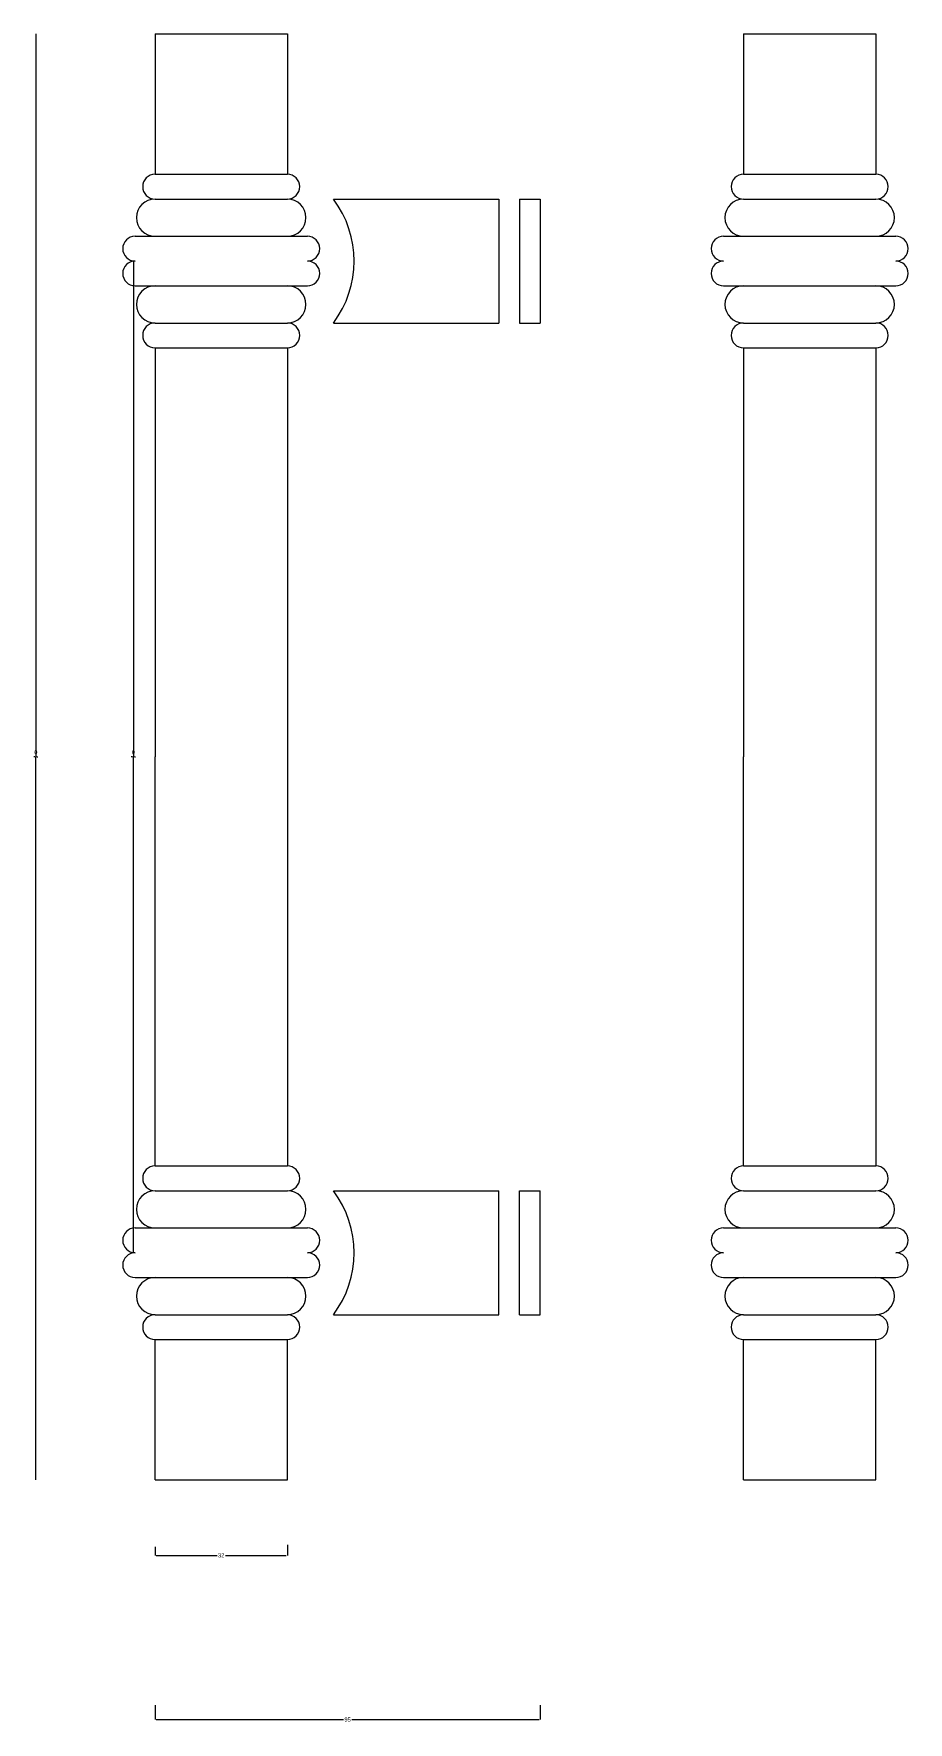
# Model space of a CAD drawing. Header units: metres. Extents: x 645 to 856, y 1863 to 2272.
import ezdxf

# ---------------------------------------------------------------- set-up
doc = ezdxf.new("R2010")
doc.units = ezdxf.units.M
for name, color, linetype in [('3', 3, 'Continuous'), ('7', 7, 'Continuous'), ('DIM', 3, 'Continuous')]:
    doc.layers.add(name, color=color, linetype=linetype)
doc.dimstyles.get("Standard").update_dxf_attribs({"dimtxt": 2.5, "dimasz": 2.5, "dimexe": 1.25, "dimexo": 0.625, "dimtad": 1, "dimcen": 2.5, "dimazin": 3, "dimtfac": 1, "dimtmove": 0, "dimatfit": 3})

# ---------------------------------------------------------------- blocks, each defined once
blk = doc.blocks.new('*D1')
for p, q in [((645.32, 2271.58), (645.32, 2096.58)), ((645.07, 2096.58), (644.82, 2096.58)), ((645.32, 1921.58), (645.32, 2096.58)), ((645.32, 2096.58), (645.32, 2096.58)), ((645.57, 2096.58), (645.82, 2096.58))]:
    blk.add_line(p, q)
at = {"layer": 'Defpoints'}
for p in [(645.32, 2271.58), (645.32, 2096.58), (645.32, 1921.58)]:
    blk.add_point(p, dxfattribs=at)
at = {"layer": 'DIM', "insert": (645.32, 2097.705), "char_height": 1, "attachment_point": 5}
blk.add_mtext('0', dxfattribs=at)
blk = doc.blocks.new('*D2')
for p, q in [((674.16, 1867.05), (674.16, 1863.61)), ((674.41, 1863.61), (719.73, 1863.61)), ((721.73, 1863.61), (767.05, 1863.61)), ((767.3, 1867.05), (767.3, 1863.61))]:
    blk.add_line(p, q)
at = {"layer": 'Defpoints'}
for p in [(674.16, 1867.05), (674.16, 1863.61), (767.3, 1867.05)]:
    blk.add_point(p, dxfattribs=at)
at = {"layer": 'DIM', "insert": (720.73, 1863.61), "char_height": 1, "attachment_point": 5}
blk.add_mtext('95', dxfattribs=at)
blk = doc.blocks.new('*D3')
for p, q in [((674.16, 1905.44), (674.16, 1903.33)), ((706.16, 1905.91), (706.16, 1903.33)), ((674.41, 1903.33), (689.16, 1903.33)), ((691.16, 1903.33), (705.91, 1903.33))]:
    blk.add_line(p, q)
at = {"layer": 'Defpoints'}
for p in [(674.16, 1905.44), (706.16, 1905.91), (674.16, 1903.33)]:
    blk.add_point(p, dxfattribs=at)
at = {"layer": 'DIM', "insert": (690.16, 1903.33), "char_height": 1, "attachment_point": 5}
blk.add_mtext('32', dxfattribs=at)
blk = doc.blocks.new('*D4')
for p, q in [((668.91, 2216.58), (668.91, 2096.58)), ((668.66, 2096.58), (668.41, 2096.58)), ((668.91, 1976.58), (668.91, 2096.58)), ((668.91, 2096.58), (668.91, 2096.58)), ((669.16, 2096.58), (669.41, 2096.58))]:
    blk.add_line(p, q)
at = {"layer": 'Defpoints'}
for p in [(668.91, 2216.58), (668.91, 2096.58), (668.91, 1976.58)]:
    blk.add_point(p, dxfattribs=at)
at = {"layer": 'DIM', "insert": (668.91, 2097.705), "char_height": 1, "attachment_point": 5}
blk.add_mtext('0', dxfattribs=at)

msp = doc.modelspace()

# ---------------------------------------------------------------- linework, layer by layer
at = {"layer": '3'}
for p, q in [((674.16, 2237.58), (706.16, 2237.58)), ((816.51, 2237.58), (848.51, 2237.58)), ((674.16, 2231.58), (706.16, 2231.58)), ((816.51, 2231.58), (848.51, 2231.58)), ((669.33, 2222.58), (710.99, 2222.58)), ((811.68, 2222.58), (853.34, 2222.58)), ((669.33, 2210.58), (710.99, 2210.58)), ((811.68, 2210.58), (853.34, 2210.58)), ((674.16, 2201.58), (706.16, 2201.58)), ((816.51, 2201.58), (848.51, 2201.58)), ((674.16, 2195.58), (706.16, 2195.58)), ((816.51, 2195.58), (848.51, 2195.58)), ((674.16, 1997.58), (706.16, 1997.58)), ((816.51, 1997.58), (848.51, 1997.58)), ((674.16, 1991.58), (706.16, 1991.58)), ((816.51, 1991.58), (848.51, 1991.58)), ((669.33, 1982.58), (710.99, 1982.58)), ((811.68, 1982.58), (853.34, 1982.58)), ((669.33, 1970.58), (710.99, 1970.58)), ((811.68, 1970.58), (853.34, 1970.58)), ((674.16, 1961.58), (706.16, 1961.58)), ((816.51, 1961.58), (848.51, 1961.58)), ((674.16, 1955.58), (706.16, 1955.58)), ((816.51, 1955.58), (848.51, 1955.58))]:
    msp.add_line(p, q, dxfattribs=at)
at = {"layer": '7'}
for p, q in [((674.16, 2271.58), (706.16, 2271.58)), ((674.16, 2271.58), (674.16, 2237.58)), ((706.16, 2271.58), (706.16, 2237.58)), ((816.51, 2271.58), (816.51, 2237.58)), ((816.51, 2271.58), (848.51, 2271.58)), ((848.51, 2271.58), (848.51, 2237.58)), ((717.3, 2231.58), (757.3, 2231.58)), ((757.3, 2231.58), (757.3, 2201.58)), ((762.3, 2231.58), (762.3, 2201.58)), ((762.3, 2231.58), (767.3, 2231.58)), ((767.3, 2231.58), (767.3, 2201.58)), ((717.3, 2201.58), (757.3, 2201.58)), ((762.3, 2201.58), (767.3, 2201.58)), ((674.16, 2195.58), (674.16, 2096.58)), ((816.51, 2195.58), (816.51, 2096.58)), ((674.16, 1997.58), (674.16, 2096.58)), ((816.51, 1997.58), (816.51, 2096.58)), ((717.3, 1991.58), (757.3, 1991.58)), ((757.3, 1961.58), (757.3, 1991.58)), ((762.3, 1961.58), (762.3, 1991.58)), ((762.3, 1991.58), (767.3, 1991.58)), ((767.3, 1961.58), (767.3, 1991.58)), ((717.3, 1961.58), (757.3, 1961.58)), ((762.3, 1961.58), (767.3, 1961.58)), ((674.16, 1921.58), (674.16, 1955.58)), ((706.16, 1921.58), (706.16, 1955.58)), ((816.51, 1921.58), (816.51, 1955.58)), ((848.51, 1921.58), (848.51, 1955.58)), ((674.16, 1921.58), (706.16, 1921.58)), ((816.51, 1921.58), (848.51, 1921.58))]:
    msp.add_line(p, q, dxfattribs=at)
for points in [[(706.16, 2195.58), (706.16, 2096.58), (706.16, 1997.58)], [(848.51, 2195.58), (848.51, 2096.58), (848.51, 1997.58)]]:
    msp.add_lwpolyline(points, dxfattribs=at)
for centre, radius, start, end in [((674.16, 2234.58), 3, 90, 270), ((706.16, 2234.58), 3, 270, 90), ((816.51, 2234.58), 3, 90, 270), ((848.51, 2234.58), 3, 270, 90), ((674.16, 2227.08), 4.5, 90, 270), ((706.16, 2227.08), 4.5, 270, 90), ((697.3, 2216.58), 25, 323.13, 36.87), ((816.51, 2227.08), 4.5, 90, 270), ((848.51, 2227.08), 4.5, 270, 90), ((669.33, 2219.58), 3, 90, 270), ((710.99, 2219.58), 3, 270, 90), ((811.68, 2219.58), 3, 90, 270), ((853.34, 2219.58), 3, 270, 90), ((669.33, 2213.58), 3, 90, 270), ((710.99, 2213.58), 3, 270, 90), ((811.68, 2213.58), 3, 90, 270), ((853.34, 2213.58), 3, 270, 90), ((674.16, 2206.08), 4.5, 90, 270), ((706.16, 2206.08), 4.5, 270, 90), ((816.51, 2206.08), 4.5, 90, 270), ((848.51, 2206.08), 4.5, 270, 90), ((674.16, 2198.58), 3, 90, 270), ((706.16, 2198.58), 3, 270, 90), ((816.51, 2198.58), 3, 90, 270), ((848.51, 2198.58), 3, 270, 90), ((674.16, 1994.58), 3, 90, 270), ((706.16, 1994.58), 3, 270, 90), ((816.51, 1994.58), 3, 90, 270), ((848.51, 1994.58), 3, 270, 90), ((674.16, 1987.08), 4.5, 90, 270), ((706.16, 1987.08), 4.5, 270, 90), ((697.3, 1976.58), 25, 323.13, 36.87), ((816.51, 1987.08), 4.5, 90, 270), ((848.51, 1987.08), 4.5, 270, 90), ((669.33, 1979.58), 3, 90, 270), ((710.99, 1979.58), 3, 270, 90), ((811.68, 1979.58), 3, 90, 270), ((853.34, 1979.58), 3, 270, 90), ((669.33, 1973.58), 3, 90, 270), ((710.99, 1973.58), 3, 270, 90), ((811.68, 1973.58), 3, 90, 270), ((853.34, 1973.58), 3, 270, 90), ((674.16, 1966.08), 4.5, 90, 270), ((706.16, 1966.08), 4.5, 270, 90), ((816.51, 1966.08), 4.5, 90, 270), ((848.51, 1966.08), 4.5, 270, 90), ((674.16, 1958.58), 3, 90, 270), ((706.16, 1958.58), 3, 270, 90), ((816.51, 1958.58), 3, 90, 270), ((848.51, 1958.58), 3, 270, 90)]:
    msp.add_arc(centre, radius, start, end, dxfattribs=at)

# ---------------------------------------------------------------- dimensions: what is measured, and where the dimension line sits
at = {"layer": 'DIM'}
for base, p1, p2, picture, middle in [((645.32, 2096.58), (645.32, 2271.58), (645.32, 1921.58), '*D1', (645.32, 2097.705)), ((668.91, 2096.58), (668.91, 2216.58), (668.91, 1976.58), '*D4', (668.91, 2097.705)), ((674.16, 1903.33), (674.16, 1905.44), (706.16, 1905.91), '*D3', (690.16, 1903.33))]:
    dim = msp.add_linear_dim(base=base, p1=p1, p2=p2, dimstyle='Standard', dxfattribs=at)
    dim.commit()
    dim.dimension.update_dxf_attribs({"geometry": picture, "text_midpoint": middle})
dim = msp.add_linear_dim(base=(674.16, 1863.61), p1=(674.16, 1867.05), p2=(767.3, 1867.05), text='95', dimstyle='Standard', dxfattribs=at)
dim.commit()
dim.dimension.update_dxf_attribs({"geometry": '*D2', "text_midpoint": (720.73, 1863.61)})

doc.saveas('drawing.dxf')
